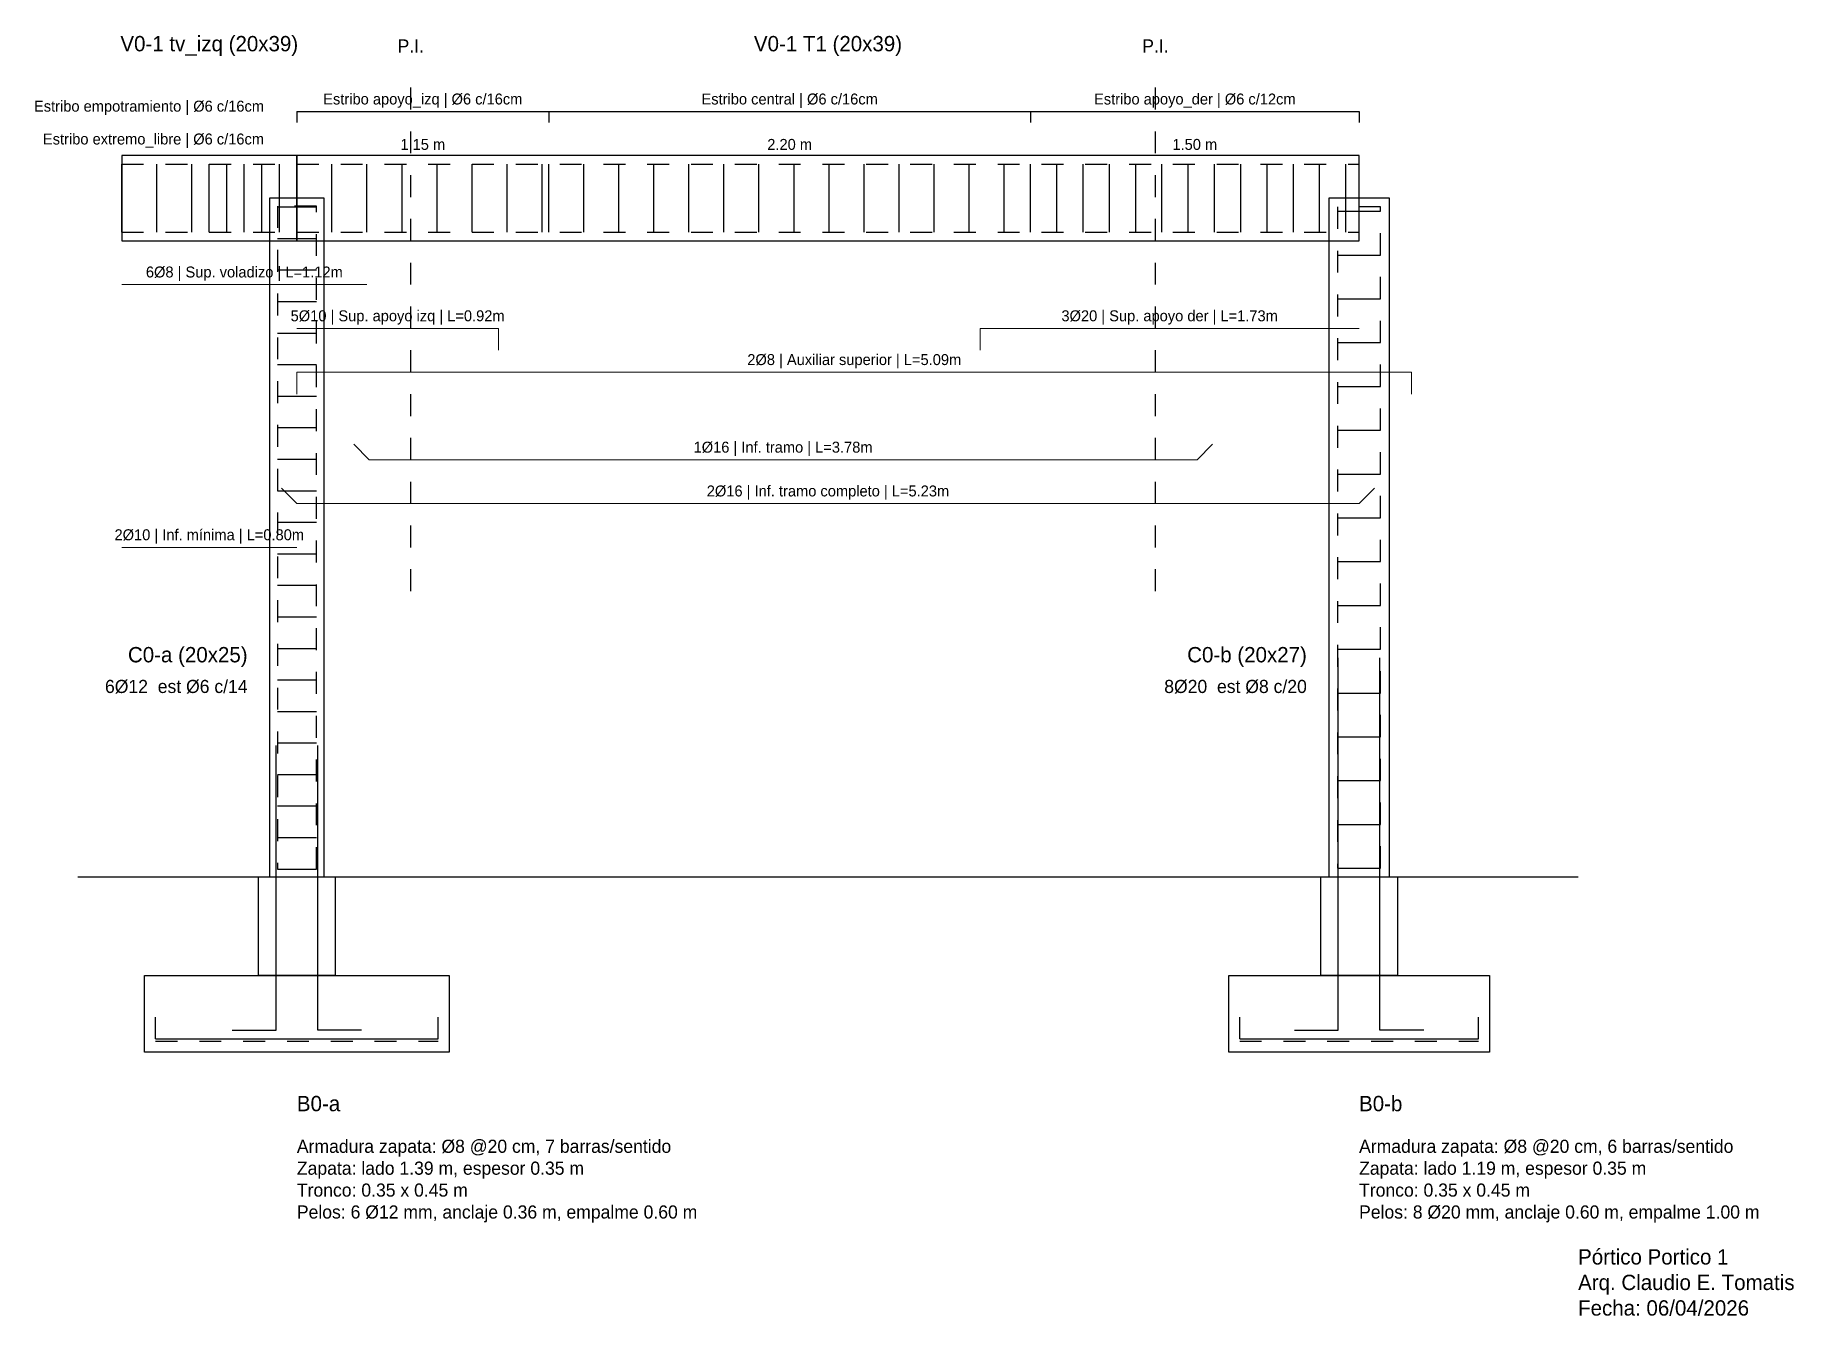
# Model space of a CAD drawing. Header units: metres. Extents: x -1.19 to 6.84, y -2 to 3.84.
import ezdxf

# ---------------------------------------------------------------- set-up
doc = ezdxf.new("R2010")
doc.units = ezdxf.units.M
doc.linetypes.add('MY_DASHED', pattern=[0.09, 0.04, -0.05])
doc.linetypes.add('MY_DOT', pattern=[0.05, 0, -0.05])
for name, color, linetype in [('armadura', 1, 'Continuous'), ('cotas', 5, 'CONTINUOUS'), ('estribos', 3, 'CONTINUOUS'), ('hormigon', 9, 'Continuous'), ('puntos_inflexion', 4, 'MY_DOT'), ('recubrimiento', 6, 'MY_DASHED'), ('suelo', 7, 'CONTINUOUS'), ('texto', 2, 'Continuous')]:
    doc.layers.add(name, color=color, linetype=linetype)

msp = doc.modelspace()

# ---------------------------------------------------------------- linework, layer by layer
at = {"layer": 'armadura'}
for p, q in [((4.755, -0.7), (4.755, 1)), ((4.945, -0.7), (4.945, 1)), ((-0.095, -0.7), (-0.095, 0.6)), ((0.095, -0.7), (0.095, 0.6)), ((-0.645, -0.74), (-0.645, -0.64)), ((0.645, -0.74), (0.645, -0.64)), ((4.305, -0.74), (4.305, -0.64)), ((5.395, -0.74), (5.395, -0.64)), ((-0.295, -0.7), (-0.095, -0.7)), ((0.295, -0.7), (0.095, -0.7)), ((4.555, -0.7), (4.755, -0.7)), ((5.145, -0.7), (4.945, -0.7)), ((-0.645, -0.74), (0.645, -0.74)), ((4.305, -0.74), (5.395, -0.74))]:
    msp.add_line(p, q, dxfattribs=at)
at = {"layer": 'armadura', "lineweight": 9}
for points in [[(-0.8, 2.705), (0.32, 2.705)], [(0, 2.205), (0, 2.305), (5.09, 2.305), (5.09, 2.205)]]:
    msp.add_lwpolyline(points, dxfattribs=at)
at = {"layer": 'armadura', "lineweight": 13}
for points in [[(0, 2.505), (0.92, 2.505), (0.92, 2.405)], [(-0.8, 1.505), (0, 1.505)]]:
    msp.add_lwpolyline(points, dxfattribs=at)
at = {"layer": 'armadura', "lineweight": 20}
msp.add_lwpolyline([(3.12, 2.405), (3.12, 2.505), (4.85, 2.505)], dxfattribs=at)
at = {"layer": 'armadura', "lineweight": 18}
for points in [[(0.2593, 1.9757), (0.33, 1.905), (4.11, 1.905), (4.1807, 1.9757)], [(-0.0707, 1.7757), (0, 1.705), (4.85, 1.705), (4.9207, 1.7757)]]:
    msp.add_lwpolyline(points, dxfattribs=at)
at = {"layer": 'cotas'}
for p, q in [((0, 3.495), (1.15, 3.495)), ((0, 3.495), (0, 3.445)), ((1.15, 3.495), (1.15, 3.445)), ((1.15, 3.495), (3.35, 3.495)), ((1.15, 3.495), (1.15, 3.445)), ((3.35, 3.495), (3.35, 3.445)), ((3.35, 3.495), (4.85, 3.495)), ((3.35, 3.495), (3.35, 3.445)), ((4.85, 3.495), (4.85, 3.445))]:
    msp.add_line(p, q, dxfattribs=at)
at = {"layer": 'estribos'}
for p, q in [((-0.8, 2.945), (-0.8, 3.255)), ((-0.8, 2.945), (-0.8, 3.255)), ((-0.8, 2.945), (-0.8, 3.255)), ((-0.64, 2.945), (-0.64, 3.255)), ((-0.64, 2.945), (-0.64, 3.255)), ((-0.64, 2.945), (-0.64, 3.255)), ((-0.48, 2.945), (-0.48, 3.255)), ((-0.48, 2.945), (-0.48, 3.255)), ((-0.48, 2.945), (-0.48, 3.255)), ((-0.4, 2.945), (-0.4, 3.255)), ((-0.32, 2.945), (-0.32, 3.255)), ((-0.32, 2.945), (-0.32, 3.255)), ((-0.24, 2.945), (-0.24, 3.255)), ((-0.16, 2.945), (-0.16, 3.255)), ((-0.16, 2.945), (-0.16, 3.255)), ((-0.08, 2.945), (-0.08, 3.255)), ((0, 2.945), (0, 3.255)), ((0.16, 2.945), (0.16, 3.255)), ((0.32, 2.945), (0.32, 3.255)), ((0.48, 2.945), (0.48, 3.255)), ((0.64, 2.945), (0.64, 3.255)), ((0.8, 2.945), (0.8, 3.255)), ((0.96, 2.945), (0.96, 3.255)), ((1.12, 2.945), (1.12, 3.255)), ((1.15, 2.945), (1.15, 3.255)), ((1.31, 2.945), (1.31, 3.255)), ((1.47, 2.945), (1.47, 3.255)), ((1.63, 2.945), (1.63, 3.255)), ((1.79, 2.945), (1.79, 3.255)), ((1.95, 2.945), (1.95, 3.255)), ((2.11, 2.945), (2.11, 3.255)), ((2.27, 2.945), (2.27, 3.255)), ((2.43, 2.945), (2.43, 3.255)), ((2.59, 2.945), (2.59, 3.255)), ((2.75, 2.945), (2.75, 3.255)), ((2.91, 2.945), (2.91, 3.255)), ((3.07, 2.945), (3.07, 3.255)), ((3.23, 2.945), (3.23, 3.255)), ((3.35, 2.945), (3.35, 3.255)), ((3.47, 2.945), (3.47, 3.255)), ((3.59, 2.945), (3.59, 3.255)), ((3.71, 2.945), (3.71, 3.255)), ((3.83, 2.945), (3.83, 3.255)), ((3.95, 2.945), (3.95, 3.255)), ((4.07, 2.945), (4.07, 3.255)), ((4.19, 2.945), (4.19, 3.255)), ((4.31, 2.945), (4.31, 3.255)), ((4.43, 2.945), (4.43, 3.255)), ((4.55, 2.945), (4.55, 3.255)), ((4.67, 2.945), (4.67, 3.255)), ((4.79, 2.945), (4.79, 3.255)), ((-0.089, 3.06), (0.089, 3.06)), ((4.7515, 3.04), (4.9485, 3.04)), ((-0.089, 2.916), (0.089, 2.916)), ((4.7515, 2.84), (4.9485, 2.84)), ((-0.089, 2.772), (0.089, 2.772)), ((-0.089, 2.628), (0.089, 2.628)), ((4.7515, 2.64), (4.9485, 2.64)), ((-0.089, 2.484), (0.089, 2.484)), ((4.7515, 2.44), (4.9485, 2.44)), ((-0.089, 2.34), (0.089, 2.34)), ((-0.089, 2.196), (0.089, 2.196)), ((4.7515, 2.24), (4.9485, 2.24)), ((-0.089, 2.052), (0.089, 2.052)), ((4.7515, 2.04), (4.9485, 2.04)), ((-0.089, 1.908), (0.089, 1.908)), ((4.7515, 1.84), (4.9485, 1.84)), ((-0.089, 1.764), (0.089, 1.764)), ((-0.089, 1.62), (0.089, 1.62)), ((4.7515, 1.64), (4.9485, 1.64)), ((-0.089, 1.476), (0.089, 1.476)), ((4.7515, 1.44), (4.9485, 1.44)), ((-0.089, 1.332), (0.089, 1.332)), ((4.7515, 1.24), (4.9485, 1.24)), ((-0.089, 1.188), (0.089, 1.188)), ((-0.089, 1.044), (0.089, 1.044)), ((4.7515, 1.04), (4.9485, 1.04)), ((-0.089, 0.9), (0.089, 0.9)), ((4.7515, 0.84), (4.9485, 0.84)), ((-0.089, 0.756), (0.089, 0.756)), ((-0.089, 0.612), (0.089, 0.612)), ((4.7515, 0.64), (4.9485, 0.64)), ((-0.089, 0.468), (0.089, 0.468)), ((4.7515, 0.44), (4.9485, 0.44)), ((-0.089, 0.324), (0.089, 0.324)), ((-0.089, 0.18), (0.089, 0.18)), ((4.7515, 0.24), (4.9485, 0.24)), ((-0.089, 0.036), (0.089, 0.036)), ((4.7515, 0.04), (4.9485, 0.04))]:
    msp.add_line(p, q, dxfattribs=at)
at = {"layer": 'hormigon'}
for points in [[(-0.8, 2.905), (0, 2.905), (0, 3.295), (-0.8, 3.295), (-0.8, 2.905)], [(0, 2.905), (4.85, 2.905), (4.85, 3.295), (0, 3.295), (0, 2.905)], [(-0.125, 0), (0.125, 0), (0.125, 3.1), (-0.125, 3.1), (-0.125, 0)], [(4.7115, 0), (4.9885, 0), (4.9885, 3.1), (4.7115, 3.1), (4.7115, 0)], [(-0.175, 0), (0.175, 0), (0.175, -0.45), (-0.175, -0.45), (-0.175, 0)], [(4.675, 0), (5.025, 0), (5.025, -0.45), (4.675, -0.45), (4.675, 0)], [(-0.695, -0.45), (0.695, -0.45), (0.695, -0.8), (-0.695, -0.8), (-0.695, -0.45)], [(4.255, -0.45), (5.445, -0.45), (5.445, -0.8), (4.255, -0.8), (4.255, -0.45)]]:
    msp.add_lwpolyline(points, dxfattribs=at)
at = {"layer": 'puntos_inflexion', "linetype": 'MY_DOT'}
for p, q in [((0.52, 1.305), (0.52, 3.695)), ((3.92, 1.305), (3.92, 3.695))]:
    msp.add_line(p, q, dxfattribs=at)
at = {"layer": 'recubrimiento', "linetype": 'MY_DASHED'}
for p, q in [((-0.8, 3.255), (0, 3.255)), ((0, 3.255), (4.85, 3.255)), ((-0.8, 2.945), (0, 2.945)), ((0, 2.945), (4.85, 2.945)), ((-0.645, -0.75), (0.645, -0.75)), ((4.305, -0.75), (5.395, -0.75))]:
    msp.add_line(p, q, dxfattribs=at)
for points in [[(-0.089, 0.036), (0.089, 0.036), (0.089, 3.064), (-0.089, 3.064), (-0.089, 0.036)], [(4.7515, 0.04), (4.9485, 0.04), (4.9485, 3.06), (4.7515, 3.06), (4.7515, 0.04)]]:
    msp.add_lwpolyline(points, dxfattribs=at)
at = {"layer": 'suelo'}
msp.add_line((-1, 0), (5.85, 0), dxfattribs=at)

# ---------------------------------------------------------------- texts
at = {"layer": 'cotas', "char_height": 0.05, "attachment_point": 5}
for s, insert in [('1.15 m', (0.575, 3.345)), ('2.20 m', (2.25, 3.345)), ('1.50 m', (4.1, 3.345))]:
    msp.add_mtext(s, dxfattribs=dict(at, insert=insert))
at = {"layer": 'texto'}
for s, insert, char_height, attachment_point in [('V0-1 tv_izq (20x39)', (-0.4, 3.795), 0.07, 5), ('P.I.', (0.52, 3.795), 0.06, 5), ('V0-1 T1 (20x39)', (2.425, 3.795), 0.07, 5), ('P.I.', (3.92, 3.795), 0.06, 5), ('Estribo empotramiento | Ø6 c/16cm', (-0.15, 3.545), 0.05, 3), ('Estribo apoyo_izq | Ø6 c/16cm', (0.575, 3.545), 0.05, 5), ('Estribo central | Ø6 c/16cm', (2.25, 3.545), 0.05, 5), ('Estribo apoyo_der | Ø6 c/12cm', (4.1, 3.545), 0.05, 5), ('Estribo extremo_libre | Ø6 c/16cm', (-0.15, 3.395), 0.05, 3), ('6Ø8 | Sup. voladizo | L=1.12m', (-0.24, 2.755), 0.05, 5), ('5Ø10 | Sup. apoyo izq | L=0.92m', (0.46, 2.555), 0.05, 5), ('3Ø20 | Sup. apoyo der | L=1.73m', (3.985, 2.555), 0.05, 5), ('2Ø8 | Auxiliar superior | L=5.09m', (2.545, 2.355), 0.05, 5), ('1Ø16 | Inf. tramo | L=3.78m', (2.22, 1.955), 0.05, 5), ('2Ø16 | Inf. tramo completo | L=5.23m', (2.425, 1.755), 0.05, 5), ('2Ø10 | Inf. mínima | L=0.80m', (-0.4, 1.555), 0.05, 5), ('C0-a (20x25)', (-0.225, 1.05), 0.07, 3), ('C0-b (20x27)', (4.6115, 1.05), 0.07, 3), ('6Ø12  est Ø6 c/14', (-0.225, 0.9), 0.06, 3), ('8Ø20  est Ø8 c/20', (4.6115, 0.9), 0.06, 3), ('B0-a', (0, -1), 0.07, 1), ('B0-b', (4.85, -1), 0.07, 1), ('Armadura zapata: Ø8 @20 cm, 7 barras/sentido\\PZapata: lado 1.39 m, espesor 0.35 m\\PTronco: 0.35 x 0.45 m\\PPelos: 6 Ø12 mm, anclaje 0.36 m, empalme 0.60 m', (0, -1.2), 0.06, 1), ('Armadura zapata: Ø8 @20 cm, 6 barras/sentido\\PZapata: lado 1.19 m, espesor 0.35 m\\PTronco: 0.35 x 0.45 m\\PPelos: 8 Ø20 mm, anclaje 0.60 m, empalme 1.00 m', (4.85, -1.2), 0.06, 1), ('Pórtico Portico 1\\PArq. Claudio E. Tomatis\\PFecha: 06/04/2026', (5.85, -1.7), 0.07, 1)]:
    msp.add_mtext(s, dxfattribs=dict(at, insert=insert, char_height=char_height, attachment_point=attachment_point))

doc.saveas('drawing.dxf')
